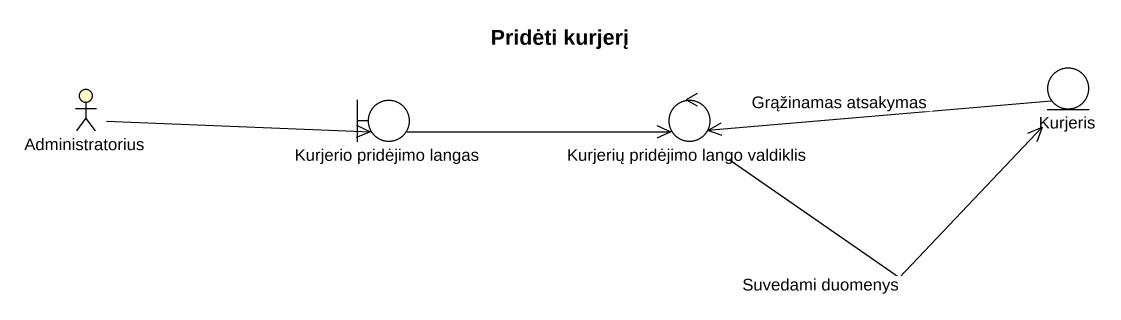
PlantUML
@startuml
title Pridėti kurjerį
entity Kurjeris
actor Administratorius #FFFFCC
boundary "Kurjerio pridėjimo langas" as Kurjerio_pridėjimo_langas
control "Kurjerių pridėjimo lango valdiklis" as Kurjerių_pridėjimo_lango
Kurjeris -left-> Kurjerių_pridėjimo_lango : Grąžinamas atsakymas
Administratorius -right-> Kurjerio_pridėjimo_langas
Kurjerio_pridėjimo_langas -right-> Kurjerių_pridėjimo_lango
Kurjerių_pridėjimo_lango -right-> Kurjeris : Suvedami duomenys
@enduml
